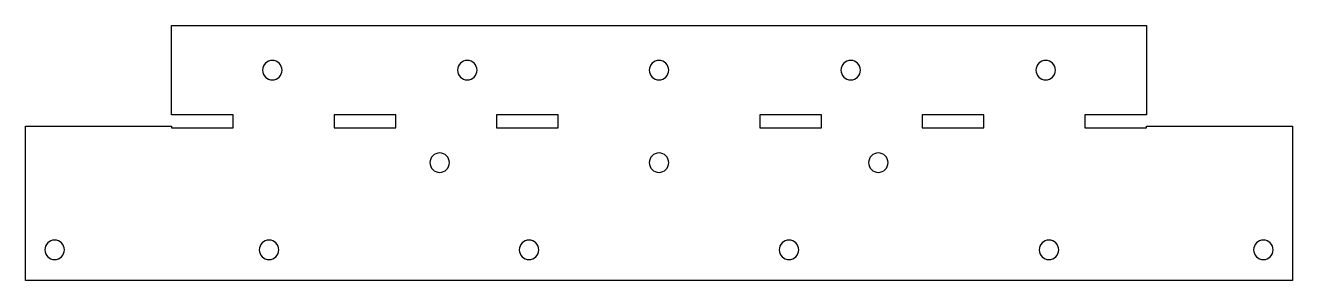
# Model space of a CAD drawing. Header units: millimetres. Extents: x 0 to 195, y 0 to 39.
import ezdxf

# ---------------------------------------------------------------- set-up
doc = ezdxf.new("R2010")
doc.units = ezdxf.units.MM
doc.header["$MEASUREMENT"] = 0
doc.layers.add('INTERIOR_PROFILES', color=7, linetype='Continuous')
doc.layers.add('OUTER_PROFILES', color=7, linetype='Continuous')

msp = doc.modelspace()

# ---------------------------------------------------------------- linework, layer by layer
at = {"layer": 'INTERIOR_PROFILES'}
for points in [[(47.5, 25.5), (47.5, 23.5), (57, 23.5), (57, 25.5)], [(72.5, 23.5), (82, 23.5), (82, 25.5), (72.5, 25.5)], [(113, 25.5), (113, 23.5), (122.5, 23.5), (122.5, 25.5)], [(147.5, 23.5), (147.5, 25.5), (138, 25.5), (138, 23.5)]]:
    msp.add_lwpolyline(points, close=True, dxfattribs=at)
at = {"layer": 'INTERIOR_PROFILES', "extrusion": (0, 0, -1)}
for centre in [(-38, 32.4), (-68, 32.4), (-97.5, 32.4), (-127, 32.4), (-157, 32.4), (-63.75, 18.16), (-97.5, 18.16), (-131.25, 18.16), (-4.5, 4.74), (-37.5, 4.74), (-77.5, 4.74), (-117.5, 4.74), (-157.5, 4.74), (-190.5, 4.74)]:
    msp.add_circle(centre, 1.5, dxfattribs=at)
at = {"layer": 'OUTER_PROFILES'}
msp.add_lwpolyline([(32, 25.5), (22.5, 25.5), (22.5, 39.29), (172.5, 39.29), (172.5, 25.5), (163, 25.5), (163, 23.5), (172.5, 23.5), (172.5, 23.78), (195, 23.78), (195, 0), (0, 0), (0, 23.78), (22.5, 23.78), (22.5, 23.5), (32, 23.5)], close=True, dxfattribs=at)

doc.saveas('drawing.dxf')
